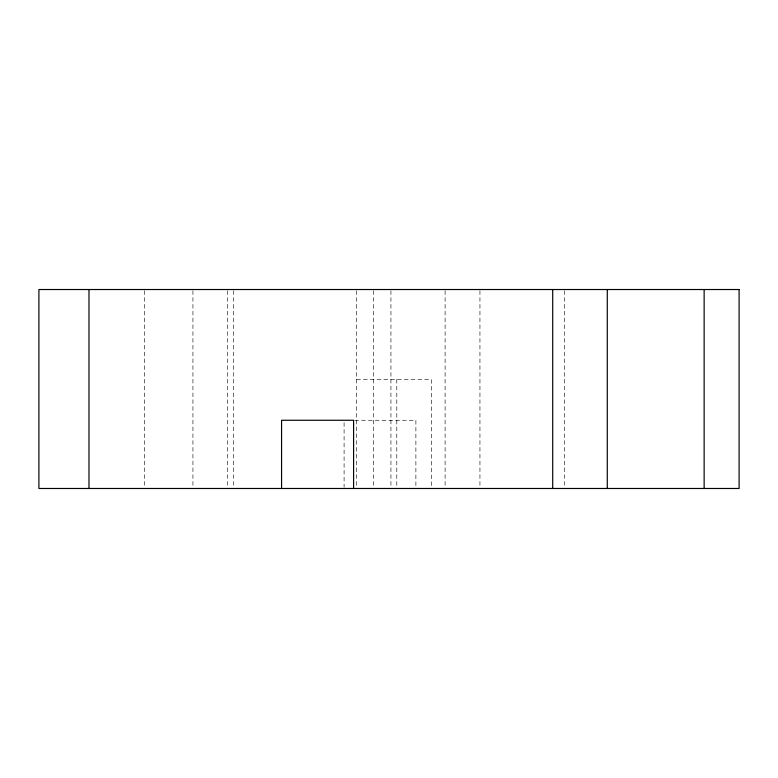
<?xml version="1.0" encoding="UTF-8"?>
<svg xmlns="http://www.w3.org/2000/svg" width="778" height="778" viewBox="0 0 778 778"><rect width="100%" height="100%" fill="white"/><g stroke="black" fill="none" stroke-linecap="round" stroke-linejoin="round"><path stroke-width="0.58" stroke-dasharray="3.89 2.92" d="M356.596 379.333L431.294 379.333L431.294 488.477M354.787 420.266L415.89 420.266L415.89 488.477M564.536 290.739L564.536 487.261M479.948 290.739L479.948 488.477M445.104 290.739L445.104 487.261M396.79 379.333L396.79 487.261M390.935 290.739L390.935 487.261M373.537 290.739L373.537 487.261M356.596 290.739L356.596 488.477M344.09 422.658L344.09 487.281M233.361 290.739L233.361 487.261M227.39 290.739L227.39 487.261M192.944 290.739L192.944 487.261M144.513 290.739L144.513 487.261"/><path stroke-width="1.17" d="M704.139 289.523L704.139 488.477M607.278 289.523L607.278 488.477M552.711 289.523L552.711 488.477M353.591 488.477L353.591 420.266L281.568 420.266L281.568 488.477M88.984 289.523L88.984 488.477M739.1 289.523L38.9 289.523L38.9 488.477L739.1 488.477L739.1 289.523"/></g></svg>
